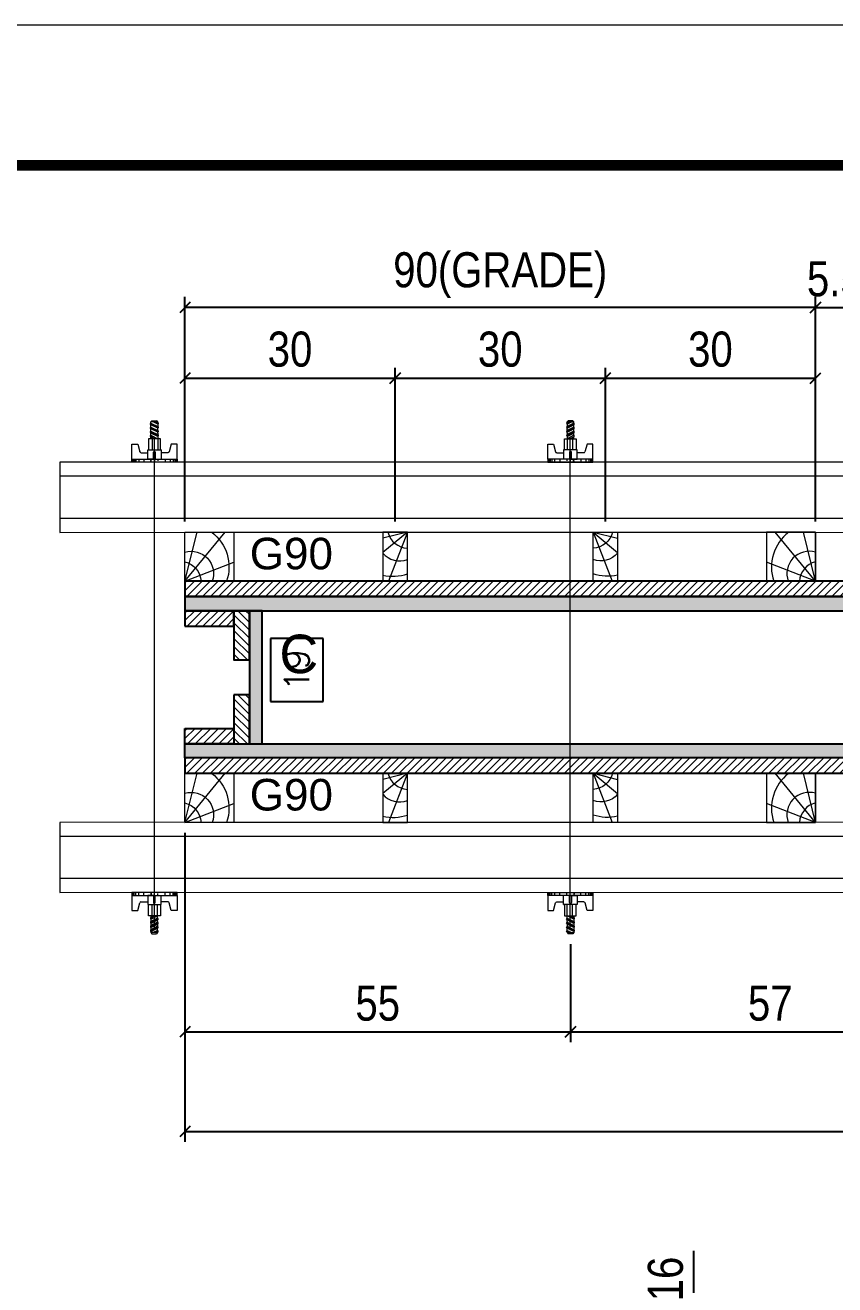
# Model space of a CAD drawing. Extents: x 14400 to 27878, y -21631 to 6985.
# Drawn here: x 16354.7 to 16585.8, y 4328.2 to 4687.6 of the extents above; entities that cross this region are included whole.
import ezdxf
from ezdxf.enums import TextEntityAlignment as Align

# ---------------------------------------------------------------- set-up
doc = ezdxf.new("R2010")
doc.units = 0
doc.linetypes.add('DASHED', pattern=[0.75, 0.5, -0.25])
for name, color, linetype in [('CHAPA', 1, 'Continuous'), ('COTA', 241, 'Continuous'), ('MEIO_PONT', 93, 'Continuous'), ('SARRAFO', 251, 'Continuous'), ('TEXTO_GERAL', 7, 'Continuous')]:
    doc.layers.add(name, color=color, linetype=linetype)
for name, color, linetype, lineweight in [('Folhas', 255, 'Continuous', 9), ('Hachura', 251, 'Continuous', 9), ('Madeira', 126, 'Continuous', 18), ('Perfil Metálico', 224, 'Continuous', 18), ('SARRAFO DE PRESSAO', 251, 'DASHED', 9)]:
    doc.layers.add(name, color=color, linetype=linetype, lineweight=lineweight)
doc.styles.add('ARIAL', font='arial.ttf')
doc.styles.add('COTA TECNICA 2X', font='techl___.ttf', dxfattribs={"height": 10})
doc.styles.add('COTA TECNICA-50', font='techl___.ttf', dxfattribs={"height": 10})
doc.styles.add('ROMANS', font='romans.shx')
doc.styles.add('SANSSERIF', font='sas_____.pfb')
doc.dimstyles.new('COTA PAINEL-50', dxfattribs={"dimtxt": 10, "dimasz": 3, "dimexe": 3, "dimexo": 3, "dimgap": 3, "dimtad": 1, "dimdec": 1, "dimzin": 12, "dimdsep": 46, "dimtxsty": 'COTA TECNICA-50', "dimblk1": 'OBLIQUE', "dimblk2": 'OBLIQUE', "dimsah": 1, "dimcen": 0.9, "dimclrd": 4, "dimclre": 4, "dimclrt": 240, "dimadec": 1, "dimazin": 3, "dimtfac": 1, "dimtdec": 1, "dimtmove": 0, "dimatfit": 3, "dimfxl": 1, "dimtolj": 1, "dimtzin": 12, "dimarcsym": 0})
doc.dimstyles.new('SECAO PILAR', dxfattribs={"dimtxt": 10, "dimasz": 3, "dimexe": 3, "dimexo": 3, "dimgap": 3, "dimtad": 1, "dimdec": 1, "dimlfac": 0.5, "dimzin": 12, "dimdsep": 46, "dimtxsty": 'COTA TECNICA 2X', "dimblk1": 'OBLIQUE', "dimblk2": 'OBLIQUE', "dimsah": 1, "dimcen": 0.9, "dimclrd": 256, "dimclre": 256, "dimclrt": 256, "dimadec": 1, "dimazin": 3, "dimtfac": 1, "dimtdec": 1, "dimtmove": 0, "dimatfit": 3, "dimfxl": 1, "dimtolj": 1, "dimtzin": 12, "dimarcsym": 0})
doc.dimstyles.new('SECÇÃO 2', dxfattribs={"dimtxt": 7, "dimasz": 6, "dimexe": 0.18, "dimexo": 2, "dimgap": -4, "dimtad": 3, "dimdec": 1, "dimlfac": 0.5, "dimzin": 12, "dimdsep": 46, "dimtxsty": 'ROMANS', "dimblk": 'ARCHTICK', "dimcen": 0.09, "dimse1": 1, "dimse2": 1, "dimsd1": 1, "dimsd2": 1, "dimclrd": 180, "dimclre": 5, "dimclrt": 1, "dimadec": 0, "dimazin": 3, "dimtfac": 1, "dimtdec": 1, "dimtofl": 0, "dimtmove": 0, "dimatfit": 3, "dimldrblk": 'ARCHTICK', "dimfxl": 1, "dimtolj": 1, "dimtzin": 0, "dimarcsym": 0})
pattern_1 = [(225, (7276.3689, -18408.8655), (1.12253202, -1.12253202), [])]

# ---------------------------------------------------------------- blocks, each defined once
blk = doc.blocks.new('9999999999')
at = {"layer": 'Folhas'}
blk.add_lwpolyline([(98138.98, 34190.21), (99623.98, 34190.21), (99623.98, 35240.21), (98138.98, 35240.21)], close=True, dxfattribs=at)
at = {"layer": 'Folhas', "color": 30, "const_width": 3}
blk.add_lwpolyline([(98213.98, 34230.21), (99583.98, 34230.21), (99583.98, 35200.21), (98213.98, 35200.21)], close=True, dxfattribs=at)
blk = doc.blocks.new('*D2400')
at = {"layer": 'COTA', "color": 180, "lineweight": -2, "transparency": 16777216}
for p, q in [((16439.74, 4512.62), (16424.74, 4512.62)), ((16424.74, 4512.62), (16424.74, 4494.62)), ((16439.74, 4494.62), (16439.74, 4512.62)), ((16424.74, 4494.62), (16439.74, 4494.62))]:
    blk.add_line(p, q, dxfattribs=at)
at = {"layer": 'Defpoints', "color": 0, "transparency": 16777216}
for p in [(16439.64, 4520.54), (16439.64, 4482.54), (16443.74, 4482.54)]:
    blk.add_point(p, dxfattribs=at)
at = {"layer": 'COTA', "color": 1, "transparency": 16777216, "insert": (16432.24, 4503.62), "char_height": 7, "attachment_point": 5, "rotation": 90, "style": 'ROMANS'}
blk.add_mtext('\\A1;19', dxfattribs=at)
blk = doc.blocks.new('_ArchTick')
at = {"color": 0, "linetype": 'ByBlock', "const_width": 0.15}
blk.add_lwpolyline([(-0.5, -0.5), (0.5, 0.5)], dxfattribs=at)
blk = doc.blocks.new('*D2401')
at = {"layer": 'COTA', "color": 180, "lineweight": -2, "transparency": 16777216}
for p, q in [((16728.71, 4501.54), (16703.04, 4501.54)), ((16703.04, 4501.54), (16703.04, 4486.54)), ((16728.71, 4486.54), (16728.71, 4501.54)), ((16703.04, 4486.54), (16728.71, 4486.54))]:
    blk.add_line(p, q, dxfattribs=at)
at = {"layer": 'Defpoints', "color": 0, "transparency": 16777216}
for p in [(16422.32, 4482.54), (16940.32, 4482.54), (16940.32, 4482.54)]:
    blk.add_point(p, dxfattribs=at)
at = {"layer": 'COTA', "color": 1, "transparency": 16777216, "insert": (16715.88, 4494.04), "char_height": 7, "attachment_point": 5, "style": 'ROMANS'}
blk.add_mtext('\\A1;259', dxfattribs=at)
blk = doc.blocks.new('_Oblique')
at = {"color": 0, "linetype": 'ByBlock', "lineweight": -2}
blk.add_line((-0.5, -0.5), (0.5, 0.5), dxfattribs=at)
blk = doc.blocks.new('*D2402')
at = {"layer": 'COTA', "lineweight": -2, "transparency": 16777216}
for p, q in [((16400.32, 4457.15), (16400.32, 4368.98)), ((16962.32, 4457.19), (16962.32, 4368.98)), ((16400.32, 4371.98), (16962.32, 4371.98))]:
    blk.add_line(p, q, dxfattribs=at)
at = {"layer": 'Defpoints', "color": 0, "transparency": 16777216}
for p in [(16400.32, 4460.15), (16962.32, 4460.19), (16962.32, 4371.98)]:
    blk.add_point(p, dxfattribs=at)
at = {"layer": 'COTA', "lineweight": -2, "transparency": 16777216, "xscale": 3, "yscale": 3, "zscale": 3, "rotation": 180}
blk.add_blockref('_Oblique', (16400.32, 4371.98), dxfattribs=at)
at = {"layer": 'COTA', "lineweight": -2, "transparency": 16777216, "xscale": 3, "yscale": 3, "zscale": 3}
blk.add_blockref('_Oblique', (16962.32, 4371.98), dxfattribs=at)
at = {"layer": 'COTA', "transparency": 16777216, "insert": (16681.32, 4380.08), "char_height": 10, "attachment_point": 5, "style": 'COTA TECNICA 2X'}
blk.add_mtext('\\A1;281 - PAINEL', dxfattribs=at)
blk = doc.blocks.new('*D2403')
at = {"layer": 'COTA', "lineweight": -2, "transparency": 16777216}
for p, q in [((16400.32, 4457.14), (16400.32, 4397.41)), ((16510.39, 4425.37), (16510.39, 4397.41)), ((16400.32, 4400.41), (16510.39, 4400.41))]:
    blk.add_line(p, q, dxfattribs=at)
at = {"layer": 'Defpoints', "color": 0, "transparency": 16777216}
for p in [(16400.32, 4460.14), (16510.39, 4428.37), (16510.39, 4400.41)]:
    blk.add_point(p, dxfattribs=at)
at = {"layer": 'COTA', "lineweight": -2, "transparency": 16777216, "xscale": 3, "yscale": 3, "zscale": 3, "rotation": 180}
blk.add_blockref('_Oblique', (16400.32, 4400.41), dxfattribs=at)
at = {"layer": 'COTA', "lineweight": -2, "transparency": 16777216, "xscale": 3, "yscale": 3, "zscale": 3}
blk.add_blockref('_Oblique', (16510.39, 4400.41), dxfattribs=at)
at = {"layer": 'COTA', "transparency": 16777216, "insert": (16455.35, 4408.51), "char_height": 10, "attachment_point": 5, "style": 'COTA TECNICA 2X'}
blk.add_mtext('\\A1;55', dxfattribs=at)
blk = doc.blocks.new('C')
at = {"layer": 'Hachura', "color": 0}
for p, q in [((0, 3.22), (0, -3.22)), ((0.45, 3.22), (0, 3.22)), ((0.46, 3.16), (0, 3.16)), ((0.46, 3.05), (0, 3.05)), ((0.46, 2.88), (0, 2.88)), ((0, 2.75), (0, -1.16)), ((0.46, 2.65), (0, 2.65)), ((0.46, 2.23), (0, 2.23)), ((0.45, -3.23), (0.45, 3.22)), ((0.45, 3.22), (2.58, 3.22)), ((1.35, 1.94), (1.35, 0.96)), ((2.58, 2.39), (1.47, 2.09)), ((2.58, 3.22), (2.58, 2.39)), ((0.46, 1.51), (0, 1.51)), ((0.39, 0.49), (0.17, 0.49)), ((1.74, 0.97), (0.45, 0.97)), ((1.45, 0.1), (0.45, 0.1)), ((1.74, -0.97), (1.74, 0.97)), ((1.74, 0.97), (1.74, 0.84)), ((1.74, 0.97), (1.74, 0.84)), ((1.74, 0.84), (3.35, 0.84)), ((3.35, 0.45), (1.74, 0.45)), ((3.32, 0.84), (3.32, -0.84)), ((3.35, 0.84), (3.35, -0.84)), ((3.68, 0.45), (3.35, 0.45)), ((3.84, -0.52), (3.35, 0.45)), ((3.35, 0.06), (3.67, -0.57)), ((3.68, 0.45), (4.16, -0.52)), ((3.72, 0.5), (4.25, -0.57)), ((4.37, -0.55), (3.83, 0.53)), ((4.15, 0.45), (3.93, 0.45)), ((4.42, -0.52), (3.93, 0.45)), ((4.15, 0.45), (4.26, 0.45)), ((4.26, 0.45), (4.74, -0.52)), ((4.3, 0.5), (4.83, -0.57)), ((4.95, -0.55), (4.41, 0.53)), ((4.51, 0.45), (4.84, 0.45)), ((5, -0.52), (4.51, 0.45)), ((4.84, 0.45), (5.32, -0.52)), ((4.88, 0.5), (5.41, -0.57)), ((5.53, -0.55), (4.99, 0.53)), ((5.58, -0.52), (5.09, 0.45)), ((5.42, 0.45), (5.09, 0.45)), ((5.58, -0.52), (5.09, 0.45)), ((5.42, 0.45), (5.74, -0.19)), ((5.46, 0.5), (5.74, -0.07)), ((5.74, 0.19), (5.57, 0.53)), ((5.74, 0.32), (5.68, 0.45)), ((5.68, 0.45), (5.74, 0.45)), ((5.74, 0.45), (5.9, 0.29)), ((5.74, 0.45), (5.74, -0.52)), ((5.9, -0.36), (5.9, 0.29)), ((0.45, 0), (0, 0)), ((0.46, -1.52), (0, -1.52)), ((0.08, -0.48), (0.29, -0.48)), ((0.29, -0.48), (0.4, -0.48)), ((0.45, 0), (0.45, -0.97)), ((0.45, -0.16), (1.45, -0.16)), ((0.45, -0.65), (0.45, -0.32)), ((0.45, -3.23), (0.45, -0.65)), ((0.45, -0.97), (1.74, -0.97)), ((1.35, -1.94), (1.35, -0.97)), ((3.35, -0.32), (1.74, -0.32)), ((3.35, -0.84), (1.74, -0.84)), ((3.35, -0.07), (3.58, -0.52)), ((3.35, -0.52), (3.58, -0.52)), ((3.84, -0.52), (4.16, -0.52)), ((4.42, -0.52), (4.74, -0.52)), ((4.63, -0.52), (4.74, -0.52)), ((5, -0.52), (5.32, -0.52)), ((5.58, -0.52), (5.74, -0.52)), ((5.74, -0.52), (5.9, -0.36)), ((5.74, -0.52), (5.74, -0.52)), ((0.46, -2.23), (0, -2.23)), ((0.46, -2.65), (0, -2.65)), ((0.46, -2.88), (0, -2.88)), ((0.46, -3.05), (0, -3.05)), ((0.46, -3.16), (0, -3.16)), ((0, -3.22), (2.57, -3.22)), ((2.58, -2.39), (1.47, -2.1)), ((2.58, -3.23), (2.58, -2.39))]:
    blk.add_line(p, q, dxfattribs=at)
for centre, radius, start, end in [((1.52, 1.94), 0.161, 104.7436, 180), ((1.44, -0.03), 0.129, 272.695, 87.305), ((3.81, 0.39), 0.143, 25.5688, 154.4312), ((4.39, 0.39), 0.143, 25.5688, 154.4312), ((4.97, 0.39), 0.143, 25.5688, 154.4312), ((5.55, 0.39), 0.143, 25.5688, 154.4312), ((0.17, -0.37), 0.174, 221.744, 317.8592), ((3.71, -0.4), 0.174, 222.1408, 318.256), ((4.29, -0.4), 0.174, 222.1408, 318.256), ((4.87, -0.4), 0.174, 222.1408, 318.256), ((5.45, -0.4), 0.174, 222.1408, 318.256), ((5.61, -0.4), 0.174, 317.8592, 318.256), ((1.52, -1.94), 0.161, 180, 255.2564)]:
    blk.add_arc(centre, radius, start, end, dxfattribs=at)
blk = doc.blocks.new('*D2406')
at = {"layer": 'COTA', "lineweight": -2, "transparency": 16777216}
for p, q in [((16510.39, 4425.37), (16510.39, 4397.41)), ((16624.39, 4425.37), (16624.39, 4397.41)), ((16510.39, 4400.41), (16624.39, 4400.41))]:
    blk.add_line(p, q, dxfattribs=at)
at = {"layer": 'Defpoints', "color": 0, "transparency": 16777216}
for p in [(16510.39, 4428.37), (16624.39, 4428.37), (16624.39, 4400.41)]:
    blk.add_point(p, dxfattribs=at)
at = {"layer": 'COTA', "lineweight": -2, "transparency": 16777216, "xscale": 3, "yscale": 3, "zscale": 3, "rotation": 180}
blk.add_blockref('_Oblique', (16510.39, 4400.41), dxfattribs=at)
at = {"layer": 'COTA', "lineweight": -2, "transparency": 16777216, "xscale": 3, "yscale": 3, "zscale": 3}
blk.add_blockref('_Oblique', (16624.39, 4400.41), dxfattribs=at)
at = {"layer": 'COTA', "transparency": 16777216, "insert": (16567.39, 4408.51), "char_height": 10, "attachment_point": 5, "style": 'COTA TECNICA 2X'}
blk.add_mtext('\\A1;57', dxfattribs=at)
blk = doc.blocks.new('*D2413')
at = {"layer": 'COTA', "color": 4, "lineweight": -2, "transparency": 16777216}
for p, q in [((16545.62, 4318.86), (16545.62, 4337.87)), ((16499.25, 4318.86), (16548.62, 4318.86)), ((16545.62, 4302.86), (16545.62, 4318.86)), ((16499.25, 4302.86), (16548.62, 4302.86))]:
    blk.add_line(p, q, dxfattribs=at)
at = {"layer": 'Defpoints', "color": 0, "transparency": 16777216}
for p in [(16496.25, 4318.86), (16545.62, 4318.86), (16496.25, 4302.86)]:
    blk.add_point(p, dxfattribs=at)
at = {"layer": 'COTA', "color": 4, "lineweight": -2, "transparency": 16777216, "xscale": 3, "yscale": 3, "zscale": 3}
for p, rotation in [((16545.62, 4318.86), 90), ((16545.62, 4302.86), 270)]:
    blk.add_blockref('_Oblique', p, dxfattribs=dict(at, rotation=rotation))
at = {"layer": 'COTA', "color": 240, "transparency": 16777216, "insert": (16537.52, 4329.87), "char_height": 10, "attachment_point": 5, "rotation": 90, "style": 'COTA TECNICA-50'}
blk.add_mtext('\\A1;16', dxfattribs=at)
blk = doc.blocks.new('PONTALETE')
at = {"layer": 'Madeira'}
for q in [(2.71, 7), (7, 5.76), (7, 1.74)]:
    blk.add_line((0, 0), q, dxfattribs=at)
blk.add_lwpolyline([(0, 0), (7, 0), (7, 7), (0, 7)], close=True, dxfattribs=at)
for centre, radius, start, end in [((2.04, 0.06), 6.23, 37.2818, 109.0913), ((1.09, 0.9), 3.19, 343.603, 109.9847), ((-0.21, -0.78), 3.09, 14.6322, 86.0383)]:
    blk.add_arc(centre, radius, start, end, dxfattribs=at)
blk = doc.blocks.new('MEIO PONTALETE')
at = {"layer": 'Madeira'}
for q in [(2.71, 7), (3.5, 2.88), (3.5, 0.87)]:
    blk.add_line((0, 0), q, dxfattribs=at)
blk.add_lwpolyline([(0, 0), (3.5, 0), (3.5, 7), (0, 7)], close=True, dxfattribs=at)
for centre, radius, start, end in [((2.04, 0.06), 6.23, 76.4499, 109.0913), ((1.09, 0.9), 3.19, 40.9063, 109.9847), ((-0.21, -0.78), 3.09, 14.6322, 86.0383)]:
    blk.add_arc(centre, radius, start, end, dxfattribs=at)
blk = doc.blocks.new('*D4074')
at = {"layer": 'COTA', "lineweight": -2, "transparency": 16777216}
for p, q in [((16400.32, 4545.94), (16400.32, 4589.87)), ((16460.32, 4545.94), (16460.32, 4589.87)), ((16400.32, 4586.87), (16460.32, 4586.87))]:
    blk.add_line(p, q, dxfattribs=at)
at = {"layer": 'Defpoints', "color": 0, "transparency": 16777216}
for p in [(16460.32, 4586.87), (16400.32, 4542.94), (16460.32, 4542.94)]:
    blk.add_point(p, dxfattribs=at)
at = {"layer": 'COTA', "lineweight": -2, "transparency": 16777216, "xscale": 3, "yscale": 3, "zscale": 3, "rotation": 180}
blk.add_blockref('_Oblique', (16400.32, 4586.87), dxfattribs=at)
at = {"layer": 'COTA', "lineweight": -2, "transparency": 16777216, "xscale": 3, "yscale": 3, "zscale": 3}
blk.add_blockref('_Oblique', (16460.32, 4586.87), dxfattribs=at)
at = {"layer": 'COTA', "transparency": 16777216, "insert": (16430.32, 4595.09), "char_height": 10, "attachment_point": 5, "style": 'COTA TECNICA 2X'}
blk.add_mtext('\\A1;30', dxfattribs=at)
blk = doc.blocks.new('*D4075')
at = {"layer": 'COTA', "lineweight": -2, "transparency": 16777216}
for p, q in [((16460.32, 4545.94), (16460.32, 4589.87)), ((16520.32, 4545.94), (16520.32, 4589.87)), ((16460.32, 4586.87), (16520.32, 4586.87))]:
    blk.add_line(p, q, dxfattribs=at)
at = {"layer": 'Defpoints', "color": 0, "transparency": 16777216}
for p in [(16520.32, 4586.87), (16460.32, 4542.94), (16520.32, 4542.94)]:
    blk.add_point(p, dxfattribs=at)
at = {"layer": 'COTA', "lineweight": -2, "transparency": 16777216, "xscale": 3, "yscale": 3, "zscale": 3, "rotation": 180}
blk.add_blockref('_Oblique', (16460.32, 4586.87), dxfattribs=at)
at = {"layer": 'COTA', "lineweight": -2, "transparency": 16777216, "xscale": 3, "yscale": 3, "zscale": 3}
blk.add_blockref('_Oblique', (16520.32, 4586.87), dxfattribs=at)
at = {"layer": 'COTA', "transparency": 16777216, "insert": (16490.32, 4595.09), "char_height": 10, "attachment_point": 5, "style": 'COTA TECNICA 2X'}
blk.add_mtext('\\A1;30', dxfattribs=at)
blk = doc.blocks.new('*D4076')
at = {"layer": 'COTA', "lineweight": -2, "transparency": 16777216}
for p, q in [((16520.32, 4545.94), (16520.32, 4589.87)), ((16580.32, 4545.94), (16580.32, 4589.87)), ((16520.32, 4586.87), (16580.32, 4586.87))]:
    blk.add_line(p, q, dxfattribs=at)
at = {"layer": 'Defpoints', "color": 0, "transparency": 16777216}
for p in [(16580.32, 4586.87), (16520.32, 4542.94), (16580.32, 4542.94)]:
    blk.add_point(p, dxfattribs=at)
at = {"layer": 'COTA', "lineweight": -2, "transparency": 16777216, "xscale": 3, "yscale": 3, "zscale": 3, "rotation": 180}
blk.add_blockref('_Oblique', (16520.32, 4586.87), dxfattribs=at)
at = {"layer": 'COTA', "lineweight": -2, "transparency": 16777216, "xscale": 3, "yscale": 3, "zscale": 3}
blk.add_blockref('_Oblique', (16580.32, 4586.87), dxfattribs=at)
at = {"layer": 'COTA', "transparency": 16777216, "insert": (16550.32, 4595.09), "char_height": 10, "attachment_point": 5, "style": 'COTA TECNICA 2X'}
blk.add_mtext('\\A1;30', dxfattribs=at)
blk = doc.blocks.new('*D4077')
at = {"layer": 'COTA', "lineweight": -2, "transparency": 16777216}
for p, q in [((16400.32, 4545.94), (16400.32, 4610.06)), ((16580.32, 4607.06), (16400.32, 4607.06)), ((16580.32, 4545.94), (16580.32, 4610.06))]:
    blk.add_line(p, q, dxfattribs=at)
at = {"layer": 'Defpoints', "color": 0, "transparency": 16777216}
for p in [(16400.32, 4607.06), (16400.32, 4542.94), (16580.32, 4542.94)]:
    blk.add_point(p, dxfattribs=at)
at = {"layer": 'COTA', "lineweight": -2, "transparency": 16777216, "xscale": 3, "yscale": 3, "zscale": 3, "rotation": 180}
blk.add_blockref('_Oblique', (16400.32, 4607.06), dxfattribs=at)
at = {"layer": 'COTA', "lineweight": -2, "transparency": 16777216, "xscale": 3, "yscale": 3, "zscale": 3}
blk.add_blockref('_Oblique', (16580.32, 4607.06), dxfattribs=at)
at = {"layer": 'COTA', "transparency": 16777216, "insert": (16490.32, 4616.29), "char_height": 10, "attachment_point": 5, "style": 'COTA TECNICA 2X'}
blk.add_mtext('\\A1;90(GRADE)', dxfattribs=at)
blk = doc.blocks.new('*D4086')
at = {"layer": 'COTA', "lineweight": -2, "transparency": 16777216}
for p, q in [((16580.32, 4545.94), (16580.32, 4610.06)), ((16580.32, 4607.06), (16591.32, 4607.06)), ((16591.32, 4545.9), (16591.32, 4610.06))]:
    blk.add_line(p, q, dxfattribs=at)
at = {"layer": 'Defpoints', "color": 0, "transparency": 16777216}
for p in [(16591.32, 4607.06), (16580.32, 4542.94), (16591.32, 4542.9)]:
    blk.add_point(p, dxfattribs=at)
at = {"layer": 'COTA', "lineweight": -2, "transparency": 16777216, "xscale": 3, "yscale": 3, "zscale": 3, "rotation": 180}
blk.add_blockref('_Oblique', (16580.32, 4607.06), dxfattribs=at)
at = {"layer": 'COTA', "lineweight": -2, "transparency": 16777216, "xscale": 3, "yscale": 3, "zscale": 3}
blk.add_blockref('_Oblique', (16591.32, 4607.06), dxfattribs=at)
at = {"layer": 'COTA', "transparency": 16777216, "insert": (16585.82, 4615.17), "char_height": 10, "attachment_point": 5, "style": 'COTA TECNICA 2X'}
blk.add_mtext('\\A1;5.5', dxfattribs=at)

msp = doc.modelspace()

# ---------------------------------------------------------------- hatches: boundary and pattern name
at = {"layer": 'Hachura'}
h = msp.add_hatch(dxfattribs=at)
h.set_pattern_fill('ANSI31', color=256, scale=0.5, angle=180, style=0)
h.set_pattern_definition([(225, (7350.3689, -18400.4655), (1.12253202, -1.12253202), [])])
h.paths.add_polyline_path([(16962.32, 4528.94), (16962.32, 4524.54), (16400.32, 4524.54), (16400.32, 4528.94)])
h = msp.add_hatch(color=256, dxfattribs=at)
h.dxf.hatch_style = 1
h.paths.add_polyline_path([(16962.32, 4520.53), (16962.32, 4524.53), (16400.32, 4524.54), (16400.32, 4520.54)])
h = msp.add_hatch(dxfattribs=at)
h.set_pattern_fill('ANSI31', color=256, scale=0.5, angle=180, style=0)
h.set_pattern_definition(pattern_1)
h.paths.add_polyline_path([(16414.32, 4520.54), (16414.32, 4516.14), (16400.32, 4516.14), (16400.32, 4520.54)])
h = msp.add_hatch(dxfattribs=at)
h.set_pattern_fill('ANSI31', color=256, scale=0.5, angle=270, style=0)
h.set_pattern_definition([(315, (39310.1289, -4982.4091), (1.12253202, 1.12253202), [])])
h.paths.add_polyline_path([(16418.72, 4506.54), (16414.32, 4506.54), (16414.32, 4520.54), (16418.72, 4520.54)])
h = msp.add_hatch(color=256, dxfattribs=at)
h.dxf.hatch_style = 1
h.paths.add_polyline_path([(16418.72, 4482.54), (16422.32, 4482.54), (16422.32, 4520.54), (16418.72, 4520.54)])
h = msp.add_hatch(dxfattribs=at)
h.set_pattern_fill('ANSI31', color=256, scale=0.5, angle=270, style=0)
h.set_pattern_definition([(315, (39310.1289, -5006.4091), (1.12253202, 1.12253202), [])])
h.paths.add_polyline_path([(16418.72, 4482.54), (16414.32, 4482.54), (16414.32, 4496.54), (16418.72, 4496.54)])
h = msp.add_hatch(dxfattribs=at)
h.set_pattern_fill('ANSI31', color=256, scale=0.5, angle=180, style=0)
h.set_pattern_definition(pattern_1)
h.paths.add_polyline_path([(16414.32, 4482.54), (16414.32, 4486.94), (16400.32, 4486.94), (16400.32, 4482.54)])
h = msp.add_hatch(color=256, dxfattribs=at)
h.dxf.hatch_style = 1
h.paths.add_polyline_path([(16962.32, 4482.54), (16962.32, 4478.54), (16400.32, 4478.54), (16400.32, 4482.54)])
h = msp.add_hatch(dxfattribs=at)
h.set_pattern_fill('ANSI31', color=256, scale=0.5, angle=180, style=0)
h.set_pattern_definition([(225, (7350.3689, -18450.8655), (1.12253202, -1.12253202), [])])
h.paths.add_polyline_path([(16962.32, 4478.54), (16962.32, 4474.14), (16400.32, 4474.14), (16400.32, 4478.54)])

# ---------------------------------------------------------------- linework, layer by layer
at = {"layer": 'CHAPA'}
for points in [[(16962.32, 4520.54), (16962.32, 4524.54), (16400.32, 4524.54), (16400.32, 4520.54)], [(16418.72, 4482.54), (16422.32, 4482.54), (16422.32, 4520.54), (16418.72, 4520.54)], [(16962.32, 4482.54), (16962.32, 4478.54), (16400.32, 4478.54), (16400.32, 4482.54)]]:
    msp.add_lwpolyline(points, close=True, dxfattribs=at)
at = {"layer": 'Hachura'}
for p, q in [((16391.63, 4429.37), (16391.63, 4569.91)), ((16510.32, 4429.37), (16510.32, 4569.91))]:
    msp.add_line(p, q, dxfattribs=at)
at = {"layer": 'Madeira'}
for points in [[(16400.32, 4528.94), (16400.32, 4542.94), (16580.32, 4542.94), (16580.32, 4528.94)], [(16400.32, 4460.14), (16400.32, 4474.14), (16580.32, 4474.14), (16580.32, 4460.14)]]:
    msp.add_lwpolyline(points, close=True, dxfattribs=at)
at = {"layer": 'Perfil Metálico'}
for p, q in [((16998.04, 4558.88), (16364.6, 4558.88)), ((16998.04, 4546.88), (16364.6, 4546.88)), ((16998.04, 4456.14), (16364.6, 4456.14)), ((16998.04, 4444.14), (16364.6, 4444.14))]:
    msp.add_line(p, q, dxfattribs=at)
for points in [[(16998.04, 4542.94), (16998.04, 4562.94), (16364.6, 4562.88), (16364.6, 4542.88)], [(16364.6, 4460.14), (16364.6, 4440.14), (16998.04, 4440.2), (16998.04, 4460.2)]]:
    msp.add_lwpolyline(points, close=True, dxfattribs=at)
at = {"layer": 'SARRAFO'}
for points in [[(16400.32, 4524.54), (16962.32, 4524.54), (16962.32, 4528.94), (16400.32, 4528.94)], [(16400.32, 4524.54), (16962.32, 4524.54), (16962.32, 4528.94), (16400.32, 4528.94)], [(16400.32, 4516.14), (16414.32, 4516.14), (16414.32, 4520.54), (16400.32, 4520.54)], [(16400.32, 4516.14), (16414.32, 4516.14), (16414.32, 4520.54), (16400.32, 4520.54)], [(16414.32, 4520.54), (16414.32, 4506.54), (16418.72, 4506.54), (16418.72, 4520.54)], [(16414.32, 4520.54), (16414.32, 4506.54), (16418.72, 4506.54), (16418.72, 4520.54)], [(16414.32, 4496.54), (16414.32, 4482.54), (16418.72, 4482.54), (16418.72, 4496.54)], [(16414.32, 4496.54), (16414.32, 4482.54), (16418.72, 4482.54), (16418.72, 4496.54)], [(16400.32, 4486.94), (16414.32, 4486.94), (16414.32, 4482.54), (16400.32, 4482.54)], [(16400.32, 4486.94), (16414.32, 4486.94), (16414.32, 4482.54), (16400.32, 4482.54)], [(16400.32, 4474.14), (16962.32, 4474.14), (16962.32, 4478.54), (16400.32, 4478.54)], [(16400.32, 4474.14), (16962.32, 4474.14), (16962.32, 4478.54), (16400.32, 4478.54)]]:
    msp.add_lwpolyline(points, close=True, dxfattribs=at)

# ---------------------------------------------------------------- block references
at = {"layer": 'Hachura', "linetype": 'Continuous', "yscale": 2, "zscale": 2}
for p, xscale, rotation in [((16391.64, 4562.91), -2, 270), ((16510.31, 4562.91), 2, 90.00000000000001), ((16391.63, 4440.17), 2, 270), ((16510.32, 4440.17), -2, 90)]:
    msp.add_blockref('C', p, dxfattribs=dict(at, xscale=xscale, rotation=rotation))
at = {"layer": 'MEIO_PONT'}
for name, p, xscale, yscale, zscale, rotation in [('PONTALETE', (16400.32, 4528.94), -2, 2, 2, 270), ('MEIO PONTALETE', (16463.82, 4542.94), 1.999999997962732, 1.999999997962732, 1.999999997962732, 180), ('MEIO PONTALETE', (16516.82, 4542.94), -1.999999997962732, 1.999999997962732, 1.999999997962732, 180), ('PONTALETE', (16580.32, 4528.94), 2, 2, 2, 89.99999999999997), ('PONTALETE', (16400.32, 4460.14), -2, 2, 2, 270), ('MEIO PONTALETE', (16463.82, 4474.14), 1.999999997962732, 1.999999997962732, 1.999999997962732, 180), ('MEIO PONTALETE', (16516.82, 4474.14), -1.999999997962732, 1.999999997962732, 1.999999997962732, 180), ('PONTALETE', (16580.32, 4460.14), 2, 2, 2, 89.99999999999997)]:
    msp.add_blockref(name, p, dxfattribs=dict(at, xscale=xscale, yscale=yscale, zscale=zscale, rotation=rotation))
at = {"layer": 'SARRAFO DE PRESSAO', "color": 6, "linetype": 'ByBlock'}
msp.add_blockref('9999999999', (-82127.01, -30552.63), dxfattribs=at)

# ---------------------------------------------------------------- texts
at = {"layer": 'TEXTO_GERAL', "color": 0, "linetype": 'Continuous', "style": 'SANSSERIF'}
for p in [(16418.82, 4536.84), (16418.82, 4468.04)]:
    msp.add_text('G90', height=9, dxfattribs=at).set_placement(p, align=Align.MIDDLE_LEFT)
at = {"layer": 'TEXTO_GERAL', "style": 'ARIAL'}
msp.add_text('C', height=11, dxfattribs=at).set_placement((16432.83, 4508.2), align=Align.MIDDLE_CENTER)

# ---------------------------------------------------------------- dimensions: what is measured, and where the dimension line sits
at = {"layer": 'COTA'}
for base, p1, p2, text, picture, middle in [((16400.32, 4607.06), (16580.32, 4542.94), (16400.32, 4542.94), '<>(GRADE)', '*D4077', (16490.32, 4616.29)), ((16962.32, 4371.98), (16400.32, 4460.15), (16962.32, 4460.19), '<> - PAINEL', '*D2402', (16681.32, 4380.08))]:
    dim = msp.add_linear_dim(base=base, p1=p1, p2=p2, text=text, dimstyle='SECAO PILAR', dxfattribs=at)
    dim.commit()
    dim.dimension.update_dxf_attribs({"geometry": picture, "text_midpoint": middle})
for base, p1, p2, dimstyle, picture, middle in [((16591.32, 4607.06), (16580.32, 4542.94), (16591.32, 4542.9), 'SECAO PILAR', '*D4086', (16585.82, 4607.06)), ((16940.32, 4482.54), (16422.32, 4482.54), (16940.32, 4482.54), 'SECÇÃO 2', '*D2401', (16715.88, 4482.54))]:
    dim = msp.add_linear_dim(base=base, p1=p1, p2=p2, dimstyle=dimstyle, dxfattribs=at)
    dim.commit()
    dim.dimension.update_dxf_attribs({"geometry": picture, "text_midpoint": middle, "dimtype": 160})
for base, p1, p2, picture, middle in [((16460.32, 4586.87), (16400.32, 4542.94), (16460.32, 4542.94), '*D4074', (16430.32, 4595.09)), ((16520.32, 4586.87), (16460.32, 4542.94), (16520.32, 4542.94), '*D4075', (16490.32, 4595.09)), ((16580.32, 4586.87), (16520.32, 4542.94), (16580.32, 4542.94), '*D4076', (16550.32, 4595.09)), ((16510.39, 4400.41), (16400.32, 4460.14), (16510.39, 4428.37), '*D2403', (16455.35, 4408.51)), ((16624.39, 4400.41), (16510.39, 4428.37), (16624.39, 4428.37), '*D2406', (16567.39, 4408.51))]:
    dim = msp.add_linear_dim(base=base, p1=p1, p2=p2, dimstyle='SECAO PILAR', dxfattribs=at)
    dim.commit()
    dim.dimension.update_dxf_attribs({"geometry": picture, "text_midpoint": middle})
dim = msp.add_linear_dim(base=(16443.74, 4482.54), p1=(16439.64, 4520.54), p2=(16439.64, 4482.54), angle=270, dimstyle='SECÇÃO 2', dxfattribs=at)
dim.commit()
dim.dimension.update_dxf_attribs({"geometry": '*D2400', "text_midpoint": (16443.74, 4503.62), "dimtype": 160})
dim = msp.add_linear_dim(base=(16545.62, 4318.86), p1=(16496.25, 4302.86), p2=(16496.25, 4318.86), angle=90, dimstyle='COTA PAINEL-50', dxfattribs=at)
dim.commit()
dim.dimension.update_dxf_attribs({"geometry": '*D2413', "text_midpoint": (16537.52, 4329.87)})

doc.saveas('drawing.dxf')
